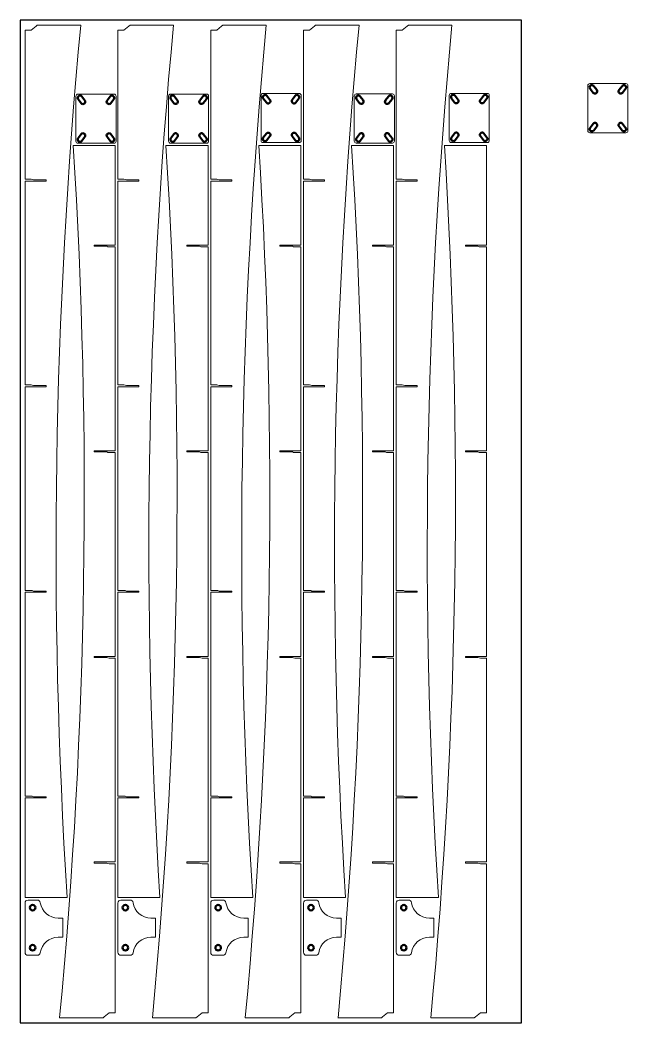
# Model space of a CAD drawing. Header units: inches. Extents: x 142 to 14402, y 211 to 2711.
# Drawn here: x 3442 to 4653, y 211 to 2211 of the extents above; entities that cross this region are included whole.
import ezdxf

# ---------------------------------------------------------------- set-up
doc = ezdxf.new("R2010")
doc.units = ezdxf.units.IN
doc.header["$MEASUREMENT"] = 0
doc.layers.add('IV_INTERIOR_PROFILES', color=7, linetype='Continuous', lineweight=50)
doc.layers.add('IV_OUTER_PROFILE', color=7, linetype='Continuous', lineweight=5)

msp = doc.modelspace()

# ---------------------------------------------------------------- linework, layer by layer
msp.add_lwpolyline([(3441.6, 211.4), (4441.6, 211.4), (4441.6, 2211.4), (3441.6, 2211.4)], close=True)
at = {"layer": 'IV_INTERIOR_PROFILES'}
for p, q in [((3933.7, 2060.4), (3939.8, 2052.4)), ((3984.2, 2052.4), (3990.2, 2060.4)), ((4308.8, 2060.5), (4314.9, 2052.6)), ((4359.3, 2052.6), (4365.4, 2060.5)), ((4584.1, 2066.5), (4578.1, 2074.5)), ((4585.2, 2079.9), (4591.3, 2072)), ((4635.7, 2072), (4641.8, 2079.9)), ((4648.9, 2074.5), (4642.8, 2066.5)), ((3563.6, 2045.7), (3557.5, 2053.6)), ((3564.7, 2059.1), (3570.7, 2051.1)), ((3615.1, 2051.1), (3621.2, 2059.1)), ((3628.4, 2053.6), (3622.3, 2045.7)), ((3748.2, 2045.8), (3742.2, 2053.7)), ((3749.3, 2059.2), (3755.4, 2051.3)), ((3799.8, 2051.3), (3805.9, 2059.2)), ((3813, 2053.7), (3806.9, 2045.8)), ((3932.6, 2046.9), (3926.5, 2054.9)), ((3997.4, 2054.9), (3991.3, 2046.9)), ((4118.5, 2045.9), (4112.4, 2053.8)), ((4119.5, 2059.3), (4125.6, 2051.4)), ((4170, 2051.4), (4176.1, 2059.3)), ((4183.2, 2053.8), (4177.1, 2045.9)), ((4307.7, 2047.1), (4301.7, 2055.1)), ((4372.5, 2055.1), (4366.4, 2047.1)), ((4578.1, 1996.7), (4584.1, 2004.6)), ((4642.8, 2004.6), (4648.9, 1996.7)), ((3557.5, 1975.9), (3563.6, 1983.8)), ((3622.3, 1983.8), (3628.4, 1975.9)), ((3742.2, 1976), (3748.2, 1983.9)), ((3806.9, 1983.9), (3813, 1976)), ((3926.5, 1977.1), (3932.6, 1985.1)), ((3991.3, 1985.1), (3997.4, 1977.1)), ((4112.4, 1976.1), (4118.5, 1984)), ((4177.1, 1984), (4183.2, 1976.1)), ((4301.7, 1977.3), (4307.7, 1985.3)), ((4366.4, 1985.3), (4372.5, 1977.3)), ((4591.3, 1999.2), (4585.2, 1991.2)), ((4641.8, 1991.2), (4635.7, 1999.2)), ((3570.7, 1978.3), (3564.7, 1970.4)), ((3621.2, 1970.4), (3615.1, 1978.3)), ((3755.4, 1978.4), (3749.3, 1970.5)), ((3805.9, 1970.5), (3799.8, 1978.4)), ((3939.8, 1979.6), (3933.7, 1971.7)), ((3990.2, 1971.7), (3984.2, 1979.6)), ((4125.6, 1978.6), (4119.5, 1970.6)), ((4176.1, 1970.6), (4170, 1978.6)), ((4314.9, 1979.8), (4308.8, 1971.8)), ((4365.4, 1971.8), (4359.3, 1979.8))]:
    msp.add_line(p, q, dxfattribs=at)
for centre in [(3466.6, 441.4), (3651.6, 441.4), (3836.6, 441.4), (4021.6, 441.4), (4206.6, 441.4), (3466.6, 361.4), (3651.6, 361.4), (3836.6, 361.4), (4021.6, 361.4), (4206.6, 361.4)]:
    msp.add_circle(centre, 5.5, dxfattribs=at)
for centre, start, end in [((4581.6, 2077.2), 37.4271, 217.4271), ((4645.3, 2077.2), 322.5729, 142.5729), ((3561.1, 2056.4), 37.4271, 217.4271), ((3624.8, 2056.4), 322.5729, 142.5729), ((3745.7, 2056.5), 37.4271, 217.4271), ((3809.4, 2056.5), 322.5729, 142.5729), ((3930.1, 2057.6), 37.4271, 217.4271), ((3993.8, 2057.6), 322.5729, 142.5729), ((4116, 2056.6), 37.4271, 217.4271), ((4179.6, 2056.6), 322.5729, 142.5729), ((4305.2, 2057.8), 37.4271, 217.4271), ((4368.9, 2057.8), 322.5729, 142.5729), ((4587.7, 2069.3), 217.4271, 37.4271), ((4639.3, 2069.3), 142.5729, 322.5729), ((3567.2, 2048.4), 217.4271, 37.4271), ((3618.7, 2048.4), 142.5729, 322.5729), ((3751.8, 2048.5), 217.4271, 37.4271), ((3803.4, 2048.5), 142.5729, 322.5729), ((3936.2, 2049.7), 217.4271, 37.4271), ((3987.7, 2049.7), 142.5729, 322.5729), ((4122, 2048.6), 217.4271, 37.4271), ((4173.6, 2048.6), 142.5729, 322.5729), ((4311.3, 2049.9), 217.4271, 37.4271), ((4362.9, 2049.9), 142.5729, 322.5729), ((4587.7, 2001.9), 322.5729, 142.5729), ((4639.3, 2001.9), 37.4271, 217.4271), ((3567.2, 1981.1), 322.5729, 142.5729), ((3618.7, 1981.1), 37.4271, 217.4271), ((3751.8, 1981.2), 322.5729, 142.5729), ((3803.4, 1981.2), 37.4271, 217.4271), ((3936.2, 1982.3), 322.5729, 142.5729), ((3987.7, 1982.3), 37.4271, 217.4271), ((4122, 1981.3), 322.5729, 142.5729), ((4173.6, 1981.3), 37.4271, 217.4271), ((4311.3, 1982.5), 322.5729, 142.5729), ((4362.9, 1982.5), 37.4271, 217.4271), ((4581.6, 1994), 142.5729, 322.5729), ((4645.3, 1994), 217.4271, 37.4271), ((3561.1, 1973.1), 142.5729, 322.5729), ((3624.8, 1973.1), 217.4271, 37.4271), ((3745.7, 1973.2), 142.5729, 322.5729), ((3809.4, 1973.2), 217.4271, 37.4271), ((3930.1, 1974.4), 142.5729, 322.5729), ((3993.8, 1974.4), 217.4271, 37.4271), ((4116, 1973.3), 142.5729, 322.5729), ((4179.6, 1973.3), 217.4271, 37.4271), ((4305.2, 1974.6), 142.5729, 322.5729), ((4368.9, 1974.6), 217.4271, 37.4271)]:
    msp.add_arc(centre, 4.5, start, end, dxfattribs=at)
at = {"layer": 'IV_OUTER_PROFILE'}
for p, q in [((3473.5, 2199.1), (3475.9, 2201.4)), ((3475.9, 2201.4), (3562.5, 2201.4)), ((3658.5, 2199.1), (3660.9, 2201.4)), ((3660.9, 2201.4), (3747.5, 2201.4)), ((3843.5, 2199.1), (3845.9, 2201.4)), ((3845.9, 2201.4), (3932.5, 2201.4)), ((4028.5, 2199.1), (4030.9, 2201.4)), ((4030.9, 2201.4), (4117.5, 2201.4)), ((4213.5, 2199.1), (4215.9, 2201.4)), ((4215.9, 2201.4), (4302.5, 2201.4)), ((3451.6, 2191.4), (3451.6, 1897)), ((3463.6, 2191.4), (3451.6, 2191.4)), ((3473.5, 2199.1), (3463.6, 2191.4)), ((3636.6, 2191.4), (3636.6, 1897)), ((3648.6, 2191.4), (3636.6, 2191.4)), ((3658.5, 2199.1), (3648.6, 2191.4)), ((3821.6, 2191.4), (3821.6, 1897)), ((3833.6, 2191.4), (3821.6, 2191.4)), ((3843.5, 2199.1), (3833.6, 2191.4)), ((4006.6, 2191.4), (4006.6, 1897)), ((4018.6, 2191.4), (4006.6, 2191.4)), ((4028.5, 2199.1), (4018.6, 2191.4)), ((4191.6, 2191.4), (4191.6, 1897)), ((4203.6, 2191.4), (4191.6, 2191.4)), ((4213.5, 2199.1), (4203.6, 2191.4)), ((4573.5, 1990.6), (4573.5, 2080.6)), ((4577.5, 2084.6), (4649.5, 2084.6)), ((4653.5, 2080.6), (4653.5, 1990.6)), ((3556.9, 2063.7), (3628.9, 2063.7)), ((3741.6, 2063.8), (3813.6, 2063.8)), ((3922, 1971), (3922, 2061)), ((3926, 2065), (3998, 2065)), ((4002, 2061), (4002, 1971)), ((4111.8, 2064), (4183.8, 2064)), ((4297.1, 1971.2), (4297.1, 2061.2)), ((4301.1, 2065.2), (4373.1, 2065.2)), ((4377.1, 2061.2), (4377.1, 1971.2)), ((3552.9, 1969.7), (3552.9, 2059.7)), ((3632.9, 2059.7), (3632.9, 1969.7)), ((3737.6, 1969.8), (3737.6, 2059.8)), ((3817.6, 2059.8), (3817.6, 1969.8)), ((4107.8, 1970), (4107.8, 2060)), ((4187.8, 2060), (4187.8, 1970)), ((4649.5, 1986.6), (4577.5, 1986.6)), ((3547.4, 1961.4), (3631.4, 1961.4)), ((3628.9, 1965.7), (3556.9, 1965.7)), ((3631.4, 1762.5), (3631.4, 1961.4)), ((3732.4, 1961.4), (3816.4, 1961.4)), ((3813.6, 1965.8), (3741.6, 1965.8)), ((3816.4, 1762.5), (3816.4, 1961.4)), ((3917.4, 1961.4), (4001.4, 1961.4)), ((3998, 1967), (3926, 1967)), ((4001.4, 1762.5), (4001.4, 1961.4)), ((4102.4, 1961.4), (4186.4, 1961.4)), ((4183.8, 1966), (4111.8, 1966)), ((4186.4, 1762.5), (4186.4, 1961.4)), ((4287.4, 1961.4), (4371.4, 1961.4)), ((4373.1, 1967.2), (4301.1, 1967.2)), ((4371.4, 1762.5), (4371.4, 1961.4)), ((3451.6, 1894), (3451.6, 1897)), ((3463.6, 1894), (3451.6, 1894)), ((3493.5, 1890.3), (3451.6, 1890.3)), ((3451.6, 1890.3), (3451.6, 1487)), ((3466, 1893.6), (3463.6, 1894)), ((3468.5, 1892.5), (3466, 1893.6)), ((3468.5, 1892.5), (3470.6, 1892.5)), ((3470.6, 1892.5), (3493.5, 1892.5)), ((3493.5, 1892.5), (3493.5, 1890.3)), ((3636.6, 1894), (3636.6, 1897)), ((3648.6, 1894), (3636.6, 1894)), ((3678.5, 1890.3), (3636.6, 1890.3)), ((3636.6, 1890.3), (3636.6, 1487)), ((3651, 1893.6), (3648.6, 1894)), ((3653.5, 1892.5), (3651, 1893.6)), ((3653.5, 1892.5), (3655.6, 1892.5)), ((3655.6, 1892.5), (3678.5, 1892.5)), ((3678.5, 1892.5), (3678.5, 1890.3)), ((3821.6, 1894), (3821.6, 1897)), ((3833.6, 1894), (3821.6, 1894)), ((3863.5, 1890.3), (3821.6, 1890.3)), ((3821.6, 1890.3), (3821.6, 1487)), ((3836, 1893.6), (3833.6, 1894)), ((3838.5, 1892.5), (3836, 1893.6)), ((3838.5, 1892.5), (3840.6, 1892.5)), ((3840.6, 1892.5), (3863.5, 1892.5)), ((3863.5, 1892.5), (3863.5, 1890.3)), ((4006.6, 1894), (4006.6, 1897)), ((4018.6, 1894), (4006.6, 1894)), ((4048.5, 1890.3), (4006.6, 1890.3)), ((4006.6, 1890.3), (4006.6, 1487)), ((4021, 1893.6), (4018.6, 1894)), ((4023.5, 1892.5), (4021, 1893.6)), ((4023.5, 1892.5), (4025.6, 1892.5)), ((4025.6, 1892.5), (4048.5, 1892.5)), ((4048.5, 1892.5), (4048.5, 1890.3)), ((4191.6, 1894), (4191.6, 1897)), ((4203.6, 1894), (4191.6, 1894)), ((4233.5, 1890.3), (4191.6, 1890.3)), ((4191.6, 1890.3), (4191.6, 1487)), ((4206, 1893.6), (4203.6, 1894)), ((4208.5, 1892.5), (4206, 1893.6)), ((4208.5, 1892.5), (4210.6, 1892.5)), ((4210.6, 1892.5), (4233.5, 1892.5)), ((4233.5, 1892.5), (4233.5, 1890.3)), ((3589.4, 1760.3), (3589.4, 1762.5)), ((3589.4, 1762.5), (3631.4, 1762.5)), ((3612.4, 1760.3), (3589.4, 1760.3)), ((3614.5, 1760.3), (3612.4, 1760.3)), ((3614.5, 1760.3), (3616.9, 1759.3)), ((3774.4, 1760.3), (3774.4, 1762.5)), ((3774.4, 1762.5), (3816.4, 1762.5)), ((3797.4, 1760.3), (3774.4, 1760.3)), ((3799.5, 1760.3), (3797.4, 1760.3)), ((3799.5, 1760.3), (3801.9, 1759.3)), ((3959.4, 1760.3), (3959.4, 1762.5)), ((3959.4, 1762.5), (4001.4, 1762.5)), ((3982.4, 1760.3), (3959.4, 1760.3)), ((3984.5, 1760.3), (3982.4, 1760.3)), ((3984.5, 1760.3), (3986.9, 1759.3)), ((4144.4, 1760.3), (4144.4, 1762.5)), ((4144.4, 1762.5), (4186.4, 1762.5)), ((4167.4, 1760.3), (4144.4, 1760.3)), ((4169.5, 1760.3), (4167.4, 1760.3)), ((4169.5, 1760.3), (4171.9, 1759.3)), ((4329.4, 1760.3), (4329.4, 1762.5)), ((4329.4, 1762.5), (4371.4, 1762.5)), ((4352.4, 1760.3), (4329.4, 1760.3)), ((4354.5, 1760.3), (4352.4, 1760.3)), ((4354.5, 1760.3), (4356.9, 1759.3)), ((3616.9, 1759.3), (3619.4, 1758.9)), ((3619.4, 1758.9), (3631.4, 1758.9)), ((3631.4, 1758.9), (3631.4, 1755.9)), ((3631.4, 1352.5), (3631.4, 1755.9)), ((3801.9, 1759.3), (3804.4, 1758.9)), ((3804.4, 1758.9), (3816.4, 1758.9)), ((3816.4, 1758.9), (3816.4, 1755.9)), ((3816.4, 1352.5), (3816.4, 1755.9)), ((3986.9, 1759.3), (3989.4, 1758.9)), ((3989.4, 1758.9), (4001.4, 1758.9)), ((4001.4, 1758.9), (4001.4, 1755.9)), ((4001.4, 1352.5), (4001.4, 1755.9)), ((4171.9, 1759.3), (4174.4, 1758.9)), ((4174.4, 1758.9), (4186.4, 1758.9)), ((4186.4, 1758.9), (4186.4, 1755.9)), ((4186.4, 1352.5), (4186.4, 1755.9)), ((4356.9, 1759.3), (4359.4, 1758.9)), ((4359.4, 1758.9), (4371.4, 1758.9)), ((4371.4, 1758.9), (4371.4, 1755.9)), ((4371.4, 1352.5), (4371.4, 1755.9)), ((3451.6, 1484), (3451.6, 1487)), ((3463.6, 1484), (3451.6, 1484)), ((3493.5, 1480.3), (3451.6, 1480.3)), ((3451.6, 1480.3), (3451.6, 1077)), ((3466, 1483.6), (3463.6, 1484)), ((3468.5, 1482.5), (3466, 1483.6)), ((3468.5, 1482.5), (3470.6, 1482.5)), ((3470.6, 1482.5), (3493.5, 1482.5)), ((3493.5, 1482.5), (3493.5, 1480.3)), ((3636.6, 1484), (3636.6, 1487)), ((3648.6, 1484), (3636.6, 1484)), ((3678.5, 1480.3), (3636.6, 1480.3)), ((3636.6, 1480.3), (3636.6, 1077)), ((3651, 1483.6), (3648.6, 1484)), ((3653.5, 1482.5), (3651, 1483.6)), ((3653.5, 1482.5), (3655.6, 1482.5)), ((3655.6, 1482.5), (3678.5, 1482.5)), ((3678.5, 1482.5), (3678.5, 1480.3)), ((3821.6, 1484), (3821.6, 1487)), ((3833.6, 1484), (3821.6, 1484)), ((3863.5, 1480.3), (3821.6, 1480.3)), ((3821.6, 1480.3), (3821.6, 1077)), ((3836, 1483.6), (3833.6, 1484)), ((3838.5, 1482.5), (3836, 1483.6)), ((3838.5, 1482.5), (3840.6, 1482.5)), ((3840.6, 1482.5), (3863.5, 1482.5)), ((3863.5, 1482.5), (3863.5, 1480.3)), ((4006.6, 1484), (4006.6, 1487)), ((4018.6, 1484), (4006.6, 1484)), ((4048.5, 1480.3), (4006.6, 1480.3)), ((4006.6, 1480.3), (4006.6, 1077)), ((4021, 1483.6), (4018.6, 1484)), ((4023.5, 1482.5), (4021, 1483.6)), ((4023.5, 1482.5), (4025.6, 1482.5)), ((4025.6, 1482.5), (4048.5, 1482.5)), ((4048.5, 1482.5), (4048.5, 1480.3)), ((4191.6, 1484), (4191.6, 1487)), ((4203.6, 1484), (4191.6, 1484)), ((4233.5, 1480.3), (4191.6, 1480.3)), ((4191.6, 1480.3), (4191.6, 1077)), ((4206, 1483.6), (4203.6, 1484)), ((4208.5, 1482.5), (4206, 1483.6)), ((4208.5, 1482.5), (4210.6, 1482.5)), ((4210.6, 1482.5), (4233.5, 1482.5)), ((4233.5, 1482.5), (4233.5, 1480.3)), ((3589.4, 1350.3), (3589.4, 1352.5)), ((3589.4, 1352.5), (3631.4, 1352.5)), ((3612.4, 1350.3), (3589.4, 1350.3)), ((3614.5, 1350.3), (3612.4, 1350.3)), ((3614.5, 1350.3), (3616.9, 1349.3)), ((3616.9, 1349.3), (3619.4, 1348.9)), ((3619.4, 1348.9), (3631.4, 1348.9)), ((3631.4, 1348.9), (3631.4, 1345.9)), ((3631.4, 942.5), (3631.4, 1345.9)), ((3774.4, 1350.3), (3774.4, 1352.5)), ((3774.4, 1352.5), (3816.4, 1352.5)), ((3797.4, 1350.3), (3774.4, 1350.3)), ((3799.5, 1350.3), (3797.4, 1350.3)), ((3799.5, 1350.3), (3801.9, 1349.3)), ((3801.9, 1349.3), (3804.4, 1348.9)), ((3804.4, 1348.9), (3816.4, 1348.9)), ((3816.4, 1348.9), (3816.4, 1345.9)), ((3816.4, 942.5), (3816.4, 1345.9)), ((3959.4, 1350.3), (3959.4, 1352.5)), ((3959.4, 1352.5), (4001.4, 1352.5)), ((3982.4, 1350.3), (3959.4, 1350.3)), ((3984.5, 1350.3), (3982.4, 1350.3)), ((3984.5, 1350.3), (3986.9, 1349.3)), ((3986.9, 1349.3), (3989.4, 1348.9)), ((3989.4, 1348.9), (4001.4, 1348.9)), ((4001.4, 1348.9), (4001.4, 1345.9)), ((4001.4, 942.5), (4001.4, 1345.9)), ((4144.4, 1350.3), (4144.4, 1352.5)), ((4144.4, 1352.5), (4186.4, 1352.5)), ((4167.4, 1350.3), (4144.4, 1350.3)), ((4169.5, 1350.3), (4167.4, 1350.3)), ((4169.5, 1350.3), (4171.9, 1349.3)), ((4171.9, 1349.3), (4174.4, 1348.9)), ((4174.4, 1348.9), (4186.4, 1348.9)), ((4186.4, 1348.9), (4186.4, 1345.9)), ((4186.4, 942.5), (4186.4, 1345.9)), ((4329.4, 1350.3), (4329.4, 1352.5)), ((4329.4, 1352.5), (4371.4, 1352.5)), ((4352.4, 1350.3), (4329.4, 1350.3)), ((4354.5, 1350.3), (4352.4, 1350.3)), ((4354.5, 1350.3), (4356.9, 1349.3)), ((4356.9, 1349.3), (4359.4, 1348.9)), ((4359.4, 1348.9), (4371.4, 1348.9)), ((4371.4, 1348.9), (4371.4, 1345.9)), ((4371.4, 942.5), (4371.4, 1345.9)), ((3451.6, 1074), (3451.6, 1077)), ((3463.6, 1074), (3451.6, 1074)), ((3493.5, 1070.3), (3451.6, 1070.3)), ((3451.6, 1070.3), (3451.6, 667)), ((3466, 1073.6), (3463.6, 1074)), ((3468.5, 1072.5), (3466, 1073.6)), ((3468.5, 1072.5), (3470.6, 1072.5)), ((3470.6, 1072.5), (3493.5, 1072.5)), ((3493.5, 1072.5), (3493.5, 1070.3)), ((3636.6, 1074), (3636.6, 1077)), ((3648.6, 1074), (3636.6, 1074)), ((3678.5, 1070.3), (3636.6, 1070.3)), ((3636.6, 1070.3), (3636.6, 667)), ((3651, 1073.6), (3648.6, 1074)), ((3653.5, 1072.5), (3651, 1073.6)), ((3653.5, 1072.5), (3655.6, 1072.5)), ((3655.6, 1072.5), (3678.5, 1072.5)), ((3678.5, 1072.5), (3678.5, 1070.3)), ((3821.6, 1074), (3821.6, 1077)), ((3833.6, 1074), (3821.6, 1074)), ((3863.5, 1070.3), (3821.6, 1070.3)), ((3821.6, 1070.3), (3821.6, 667)), ((3836, 1073.6), (3833.6, 1074)), ((3838.5, 1072.5), (3836, 1073.6)), ((3838.5, 1072.5), (3840.6, 1072.5)), ((3840.6, 1072.5), (3863.5, 1072.5)), ((3863.5, 1072.5), (3863.5, 1070.3)), ((4006.6, 1074), (4006.6, 1077)), ((4018.6, 1074), (4006.6, 1074)), ((4048.5, 1070.3), (4006.6, 1070.3)), ((4006.6, 1070.3), (4006.6, 667)), ((4021, 1073.6), (4018.6, 1074)), ((4023.5, 1072.5), (4021, 1073.6)), ((4023.5, 1072.5), (4025.6, 1072.5)), ((4025.6, 1072.5), (4048.5, 1072.5)), ((4048.5, 1072.5), (4048.5, 1070.3)), ((4191.6, 1074), (4191.6, 1077)), ((4203.6, 1074), (4191.6, 1074)), ((4233.5, 1070.3), (4191.6, 1070.3)), ((4191.6, 1070.3), (4191.6, 667)), ((4206, 1073.6), (4203.6, 1074)), ((4208.5, 1072.5), (4206, 1073.6)), ((4208.5, 1072.5), (4210.6, 1072.5)), ((4210.6, 1072.5), (4233.5, 1072.5)), ((4233.5, 1072.5), (4233.5, 1070.3)), ((3589.4, 940.3), (3589.4, 942.5)), ((3589.4, 942.5), (3631.4, 942.5)), ((3612.4, 940.3), (3589.4, 940.3)), ((3614.5, 940.3), (3612.4, 940.3)), ((3614.5, 940.3), (3616.9, 939.3)), ((3774.4, 940.3), (3774.4, 942.5)), ((3774.4, 942.5), (3816.4, 942.5)), ((3797.4, 940.3), (3774.4, 940.3)), ((3799.5, 940.3), (3797.4, 940.3)), ((3799.5, 940.3), (3801.9, 939.3)), ((3959.4, 940.3), (3959.4, 942.5)), ((3959.4, 942.5), (4001.4, 942.5)), ((3982.4, 940.3), (3959.4, 940.3)), ((3984.5, 940.3), (3982.4, 940.3)), ((3984.5, 940.3), (3986.9, 939.3)), ((4144.4, 940.3), (4144.4, 942.5)), ((4144.4, 942.5), (4186.4, 942.5)), ((4167.4, 940.3), (4144.4, 940.3)), ((4169.5, 940.3), (4167.4, 940.3)), ((4169.5, 940.3), (4171.9, 939.3)), ((4329.4, 940.3), (4329.4, 942.5)), ((4329.4, 942.5), (4371.4, 942.5)), ((4352.4, 940.3), (4329.4, 940.3)), ((4354.5, 940.3), (4352.4, 940.3)), ((4354.5, 940.3), (4356.9, 939.3)), ((3616.9, 939.3), (3619.4, 938.9)), ((3619.4, 938.9), (3631.4, 938.9)), ((3631.4, 938.9), (3631.4, 935.9)), ((3631.4, 532.5), (3631.4, 935.9)), ((3801.9, 939.3), (3804.4, 938.9)), ((3804.4, 938.9), (3816.4, 938.9)), ((3816.4, 938.9), (3816.4, 935.9)), ((3816.4, 532.5), (3816.4, 935.9)), ((3986.9, 939.3), (3989.4, 938.9)), ((3989.4, 938.9), (4001.4, 938.9)), ((4001.4, 938.9), (4001.4, 935.9)), ((4001.4, 532.5), (4001.4, 935.9)), ((4171.9, 939.3), (4174.4, 938.9)), ((4174.4, 938.9), (4186.4, 938.9)), ((4186.4, 938.9), (4186.4, 935.9)), ((4186.4, 532.5), (4186.4, 935.9)), ((4356.9, 939.3), (4359.4, 938.9)), ((4359.4, 938.9), (4371.4, 938.9)), ((4371.4, 938.9), (4371.4, 935.9)), ((4371.4, 532.5), (4371.4, 935.9)), ((3451.6, 664), (3451.6, 667)), ((3463.6, 664), (3451.6, 664)), ((3493.5, 660.3), (3451.6, 660.3)), ((3451.6, 660.3), (3451.6, 461.4)), ((3466, 663.6), (3463.6, 664)), ((3468.5, 662.5), (3466, 663.6)), ((3468.5, 662.5), (3470.6, 662.5)), ((3470.6, 662.5), (3493.5, 662.5)), ((3493.5, 662.5), (3493.5, 660.3)), ((3636.6, 664), (3636.6, 667)), ((3648.6, 664), (3636.6, 664)), ((3678.5, 660.3), (3636.6, 660.3)), ((3636.6, 660.3), (3636.6, 461.4)), ((3651, 663.6), (3648.6, 664)), ((3653.5, 662.5), (3651, 663.6)), ((3653.5, 662.5), (3655.6, 662.5)), ((3655.6, 662.5), (3678.5, 662.5)), ((3678.5, 662.5), (3678.5, 660.3)), ((3821.6, 664), (3821.6, 667)), ((3833.6, 664), (3821.6, 664)), ((3863.5, 660.3), (3821.6, 660.3)), ((3821.6, 660.3), (3821.6, 461.4)), ((3836, 663.6), (3833.6, 664)), ((3838.5, 662.5), (3836, 663.6)), ((3838.5, 662.5), (3840.6, 662.5)), ((3840.6, 662.5), (3863.5, 662.5)), ((3863.5, 662.5), (3863.5, 660.3)), ((4006.6, 664), (4006.6, 667)), ((4018.6, 664), (4006.6, 664)), ((4048.5, 660.3), (4006.6, 660.3)), ((4006.6, 660.3), (4006.6, 461.4)), ((4021, 663.6), (4018.6, 664)), ((4023.5, 662.5), (4021, 663.6)), ((4023.5, 662.5), (4025.6, 662.5)), ((4025.6, 662.5), (4048.5, 662.5)), ((4048.5, 662.5), (4048.5, 660.3)), ((4191.6, 664), (4191.6, 667)), ((4203.6, 664), (4191.6, 664)), ((4233.5, 660.3), (4191.6, 660.3)), ((4191.6, 660.3), (4191.6, 461.4)), ((4206, 663.6), (4203.6, 664)), ((4208.5, 662.5), (4206, 663.6)), ((4208.5, 662.5), (4210.6, 662.5)), ((4210.6, 662.5), (4233.5, 662.5)), ((4233.5, 662.5), (4233.5, 660.3)), ((3589.4, 530.3), (3589.4, 532.5)), ((3589.4, 532.5), (3631.4, 532.5)), ((3612.4, 530.3), (3589.4, 530.3)), ((3614.5, 530.3), (3612.4, 530.3)), ((3614.5, 530.3), (3616.9, 529.3)), ((3616.9, 529.3), (3619.4, 528.9)), ((3619.4, 528.9), (3631.4, 528.9)), ((3631.4, 528.9), (3631.4, 525.9)), ((3631.4, 231.4), (3631.4, 525.9)), ((3774.4, 530.3), (3774.4, 532.5)), ((3774.4, 532.5), (3816.4, 532.5)), ((3797.4, 530.3), (3774.4, 530.3)), ((3799.5, 530.3), (3797.4, 530.3)), ((3799.5, 530.3), (3801.9, 529.3)), ((3801.9, 529.3), (3804.4, 528.9)), ((3804.4, 528.9), (3816.4, 528.9)), ((3816.4, 528.9), (3816.4, 525.9)), ((3816.4, 231.4), (3816.4, 525.9)), ((3959.4, 530.3), (3959.4, 532.5)), ((3959.4, 532.5), (4001.4, 532.5)), ((3982.4, 530.3), (3959.4, 530.3)), ((3984.5, 530.3), (3982.4, 530.3)), ((3984.5, 530.3), (3986.9, 529.3)), ((3986.9, 529.3), (3989.4, 528.9)), ((3989.4, 528.9), (4001.4, 528.9)), ((4001.4, 528.9), (4001.4, 525.9)), ((4001.4, 231.4), (4001.4, 525.9)), ((4144.4, 530.3), (4144.4, 532.5)), ((4144.4, 532.5), (4186.4, 532.5)), ((4167.4, 530.3), (4144.4, 530.3)), ((4169.5, 530.3), (4167.4, 530.3)), ((4169.5, 530.3), (4171.9, 529.3)), ((4171.9, 529.3), (4174.4, 528.9)), ((4174.4, 528.9), (4186.4, 528.9)), ((4186.4, 528.9), (4186.4, 525.9)), ((4186.4, 231.4), (4186.4, 525.9)), ((4329.4, 530.3), (4329.4, 532.5)), ((4329.4, 532.5), (4371.4, 532.5)), ((4352.4, 530.3), (4329.4, 530.3)), ((4354.5, 530.3), (4352.4, 530.3)), ((4354.5, 530.3), (4356.9, 529.3)), ((4356.9, 529.3), (4359.4, 528.9)), ((4359.4, 528.9), (4371.4, 528.9)), ((4371.4, 528.9), (4371.4, 525.9)), ((4371.4, 231.4), (4371.4, 525.9)), ((3535.5, 461.4), (3451.6, 461.4)), ((3720.5, 461.4), (3636.6, 461.4)), ((3905.5, 461.4), (3821.6, 461.4)), ((4090.5, 461.4), (4006.6, 461.4)), ((4275.5, 461.4), (4191.6, 461.4)), ((3451.6, 352.4), (3451.6, 450.4)), ((3457.6, 456.4), (3476, 456.4)), ((3636.6, 352.4), (3636.6, 450.4)), ((3642.6, 456.4), (3661, 456.4)), ((3821.6, 352.4), (3821.6, 450.4)), ((3827.6, 456.4), (3846, 456.4)), ((4006.6, 352.4), (4006.6, 450.4)), ((4012.6, 456.4), (4031, 456.4)), ((4191.6, 352.4), (4191.6, 450.4)), ((4197.6, 456.4), (4216, 456.4)), ((3517.6, 420.4), (3526.6, 420.4)), ((3526.6, 420.4), (3526.6, 382.4)), ((3702.6, 420.4), (3711.6, 420.4)), ((3711.6, 420.4), (3711.6, 382.4)), ((3887.6, 420.4), (3896.6, 420.4)), ((3896.6, 420.4), (3896.6, 382.4)), ((4072.6, 420.4), (4081.6, 420.4)), ((4081.6, 420.4), (4081.6, 382.4)), ((4257.6, 420.4), (4266.6, 420.4)), ((4266.6, 420.4), (4266.6, 382.4)), ((3526.6, 382.4), (3517.6, 382.4)), ((3711.6, 382.4), (3702.6, 382.4)), ((3896.6, 382.4), (3887.6, 382.4)), ((4081.6, 382.4), (4072.6, 382.4)), ((4266.6, 382.4), (4257.6, 382.4)), ((3476, 346.4), (3457.6, 346.4)), ((3661, 346.4), (3642.6, 346.4)), ((3846, 346.4), (3827.6, 346.4)), ((4031, 346.4), (4012.6, 346.4)), ((4216, 346.4), (4197.6, 346.4)), ((3607.1, 221.4), (3520.4, 221.4)), ((3609.4, 223.7), (3607.1, 221.4)), ((3609.4, 223.7), (3619.4, 231.4)), ((3619.4, 231.4), (3631.4, 231.4)), ((3792.1, 221.4), (3705.4, 221.4)), ((3794.4, 223.7), (3792.1, 221.4)), ((3794.4, 223.7), (3804.4, 231.4)), ((3804.4, 231.4), (3816.4, 231.4)), ((3977.1, 221.4), (3890.4, 221.4)), ((3979.4, 223.7), (3977.1, 221.4)), ((3979.4, 223.7), (3989.4, 231.4)), ((3989.4, 231.4), (4001.4, 231.4)), ((4162.1, 221.4), (4075.4, 221.4)), ((4164.4, 223.7), (4162.1, 221.4)), ((4164.4, 223.7), (4174.4, 231.4)), ((4174.4, 231.4), (4186.4, 231.4)), ((4347.1, 221.4), (4260.4, 221.4)), ((4349.4, 223.7), (4347.1, 221.4)), ((4349.4, 223.7), (4359.4, 231.4)), ((4359.4, 231.4), (4371.4, 231.4))]:
    msp.add_line(p, q, dxfattribs=at)
for centre, radius, start, end in [((14566.4, 1160.5), 11053, 174.59594, 183.62606), ((14751.4, 1160.5), 11053, 174.59594, 183.62606), ((14936.4, 1160.5), 11053, 174.59594, 183.62606), ((15121.4, 1160.5), 11053, 174.59594, 183.62606), ((15306.4, 1160.5), 11053, 174.59594, 183.62606), ((4577.5, 2080.6), 4, 90, 180), ((4649.5, 2080.6), 4, 0, 90), ((3556.9, 2059.7), 4, 90, 180), ((3628.9, 2059.7), 4, 0, 90), ((3741.6, 2059.8), 4, 90, 180), ((3813.6, 2059.8), 4, 0, 90), ((3926, 2061), 4, 90, 180), ((3998, 2061), 4, 0, 90), ((4111.8, 2060), 4, 90, 180), ((4183.8, 2060), 4, 0, 90), ((4301.1, 2061.2), 4, 90, 180), ((4373.1, 2061.2), 4, 0, 90), ((4577.5, 1990.6), 4, 180, 270), ((4649.5, 1990.6), 4, 270, 0), ((-7483.4, 1262.4), 11053, 354.59594, 3.62606), ((3556.9, 1969.7), 4, 180, 270), ((3628.9, 1969.7), 4, 270, 0), ((-7298.4, 1262.4), 11053, 354.59594, 3.62606), ((3741.6, 1969.8), 4, 180, 270), ((3813.6, 1969.8), 4, 270, 0), ((-7113.4, 1262.4), 11053, 354.59594, 3.62606), ((3926, 1971), 4, 180, 270), ((3998, 1971), 4, 270, 0), ((-6928.4, 1262.4), 11053, 354.59594, 3.62606), ((4111.8, 1970), 4, 180, 270), ((4183.8, 1970), 4, 270, 0), ((-6743.4, 1262.4), 11053, 354.59594, 3.62606), ((4301.1, 1971.2), 4, 180, 270), ((4373.1, 1971.2), 4, 270, 0), ((3457.6, 450.4), 6, 90, 180), ((3476, 450.4), 6, 8.2132, 90), ((3517.6, 456.4), 36, 188.2132, 270), ((3642.6, 450.4), 6, 90, 180), ((3661, 450.4), 6, 8.2132, 90), ((3702.6, 456.4), 36, 188.2132, 270), ((3827.6, 450.4), 6, 90, 180), ((3846, 450.4), 6, 8.2132, 90), ((3887.6, 456.4), 36, 188.2132, 270), ((4012.6, 450.4), 6, 90, 180), ((4031, 450.4), 6, 8.2132, 90), ((4072.6, 456.4), 36, 188.2132, 270), ((4197.6, 450.4), 6, 90, 180), ((4216, 450.4), 6, 8.2132, 90), ((4257.6, 456.4), 36, 188.2132, 270), ((3517.6, 346.4), 36, 90, 171.7868), ((3702.6, 346.4), 36, 90, 171.7868), ((3887.6, 346.4), 36, 90, 171.7868), ((4072.6, 346.4), 36, 90, 171.7868), ((4257.6, 346.4), 36, 90, 171.7868), ((3457.6, 352.4), 6, 180, 270), ((3476, 352.4), 6, 270, 351.7868), ((3642.6, 352.4), 6, 180, 270), ((3661, 352.4), 6, 270, 351.7868), ((3827.6, 352.4), 6, 180, 270), ((3846, 352.4), 6, 270, 351.7868), ((4012.6, 352.4), 6, 180, 270), ((4031, 352.4), 6, 270, 351.7868), ((4197.6, 352.4), 6, 180, 270), ((4216, 352.4), 6, 270, 351.7868)]:
    msp.add_arc(centre, radius, start, end, dxfattribs=at)

doc.saveas('drawing.dxf')
